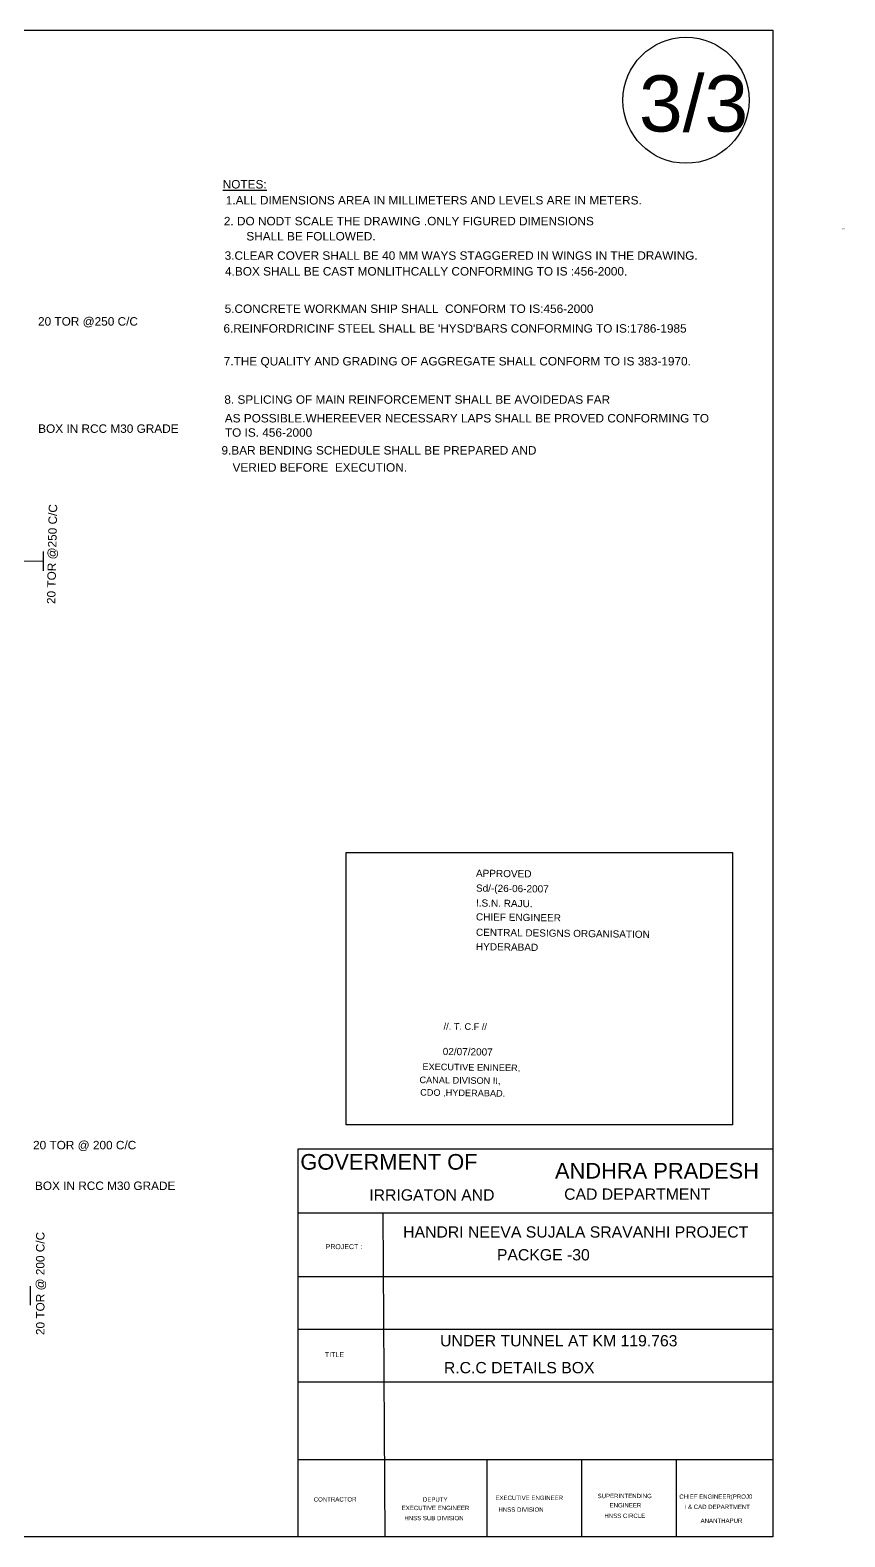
# Model space of a CAD drawing. Header units: inches. Extents: x -13849 to 398635, y 67945 to 292683.
# Drawn here: x 392793 to 398635, y 281879 to 292683 of the extents above; entities that cross this region are included whole.
import ezdxf

# ---------------------------------------------------------------- set-up
doc = ezdxf.new("R2010")
doc.units = ezdxf.units.IN
doc.header["$MEASUREMENT"] = 0
doc.layers.add('DRAWING', color=7, linetype='Continuous')
doc.layers.add('TEXT', color=7, linetype='Continuous')
doc.styles.get("Standard").update_dxf_attribs({"font": 'arial.ttf'})

msp = doc.modelspace()

# ---------------------------------------------------------------- linework, layer by layer
at = {"layer": 'DRAWING'}
for points in [[(395060.2, 286785.6), (397829.5, 286785.6), (397829.5, 284832.4), (395060.2, 284832.4)], [(394714.1, 284660.8), (398117.4, 284660.8), (398117.4, 281878.7), (394714.1, 281878.7)]]:
    msp.add_lwpolyline(points, close=True, dxfattribs=at)
for points in [[(394714.1, 284201.5), (398117.4, 284201.5)], [(395337.8, 281878.7), (395323.4, 284201.5)], [(394714.1, 283744.5), (398117.4, 283744.5)], [(394714.1, 283366.8), (398117.4, 283366.8)], [(398117.4, 282986.9), (394714.1, 282986.9)], [(398117.4, 282432), (394714.1, 282432)], [(396068, 282432), (396068, 281878.7)], [(396746.7, 282432), (396746.7, 281878.7)], [(397428.2, 281878.7), (397428.2, 282432)]]:
    msp.add_lwpolyline(points, dxfattribs=at)
at = {"layer": 'TEXT'}
msp.add_lwpolyline([(382672.5, 292682.7), (398117.4, 292682.7), (398117.4, 281878.7), (382672.5, 281878.7)], close=True, dxfattribs=at)
for points in [[(392887, 288943.6), (392887, 288806.2)], [(392449.2, 288876.3), (392889.7, 288875.2)], [(392793.6, 283677.1), (392793.6, 283539.7)]]:
    msp.add_lwpolyline(points, dxfattribs=at)
msp.add_circle((397495.5, 292179.7), 452, dxfattribs=at)

# ---------------------------------------------------------------- texts
at = {"layer": 'DRAWING'}
for s, height, p in [('APPROVED', 51.31, (395989.6, 286611.9)), ('Sd/-(26-06-2007', 51.31, (395989.6, 286505.3)), ('I.S.N. RAJU.', 51.31, (395989.6, 286398.6)), ('CHIEF ENGINEER', 51.31, (395989.6, 286299.1)), ('CENTRAL DESIGNS ORGANISATION', 51.31, (395989.6, 286188.9)), ('HYDERABAD', 51.31, (395989.6, 286085.8)), (' //. T. C.F //', 47.043, (395739.3, 285517)), ('02/07/2007', 51.31, (395751.3, 285333.9)), ('EXECUTIVE ENINEER,', 47.043, (395605.9, 285226.8)), ('CANAL DIVISON II,', 47.043, (395584.5, 285132.3)), ('CDO ,HYDERABAD.', 47.043, (395589.7, 285042.7))]:
    msp.add_text(s, height=height, rotation=359.27989, dxfattribs=at).set_placement(p)
for s, height, p in [('GOVERMENT OF  ', 112.161, (394730.5, 284511.6)), ('ANDHRA PRADESH ', 112.161, (396556.4, 284447.6)), ('IRRIGATON AND ', 80.9, (395224.8, 284289.9)), ('CAD DEPARTMENT ', 80.9, (396622.1, 284295.8)), ('HANDRI NEEVA SUJALA SRAVANHI PROJECT ', 80.9, (395468.1, 284024.6)), ('PROJECT :', 35.92, (394912.1, 283941.7)), ('PACKGE -30', 80.9, (396140.1, 283861)), ('UNDER TUNNEL AT KM 119.763', 80.9, (395732.8, 283244.6)), ('TITLE ', 35.92, (394906.8, 283167.9)), ('R.C.C DETAILS BOX', 80.9, (395759.8, 283051.7)), ('CONTRACTOR', 31.1, (394826.6, 282131.9)), ('EXECUTIVE ENGINEER ', 31.105, (395457, 282070.4)), ('DEPUTY ', 31.1, (395609.8, 282131.1)), ('EXECUTIVE ENGINEER ', 31.105, (396129.2, 282143)), ('SUPERINTENDING ', 31.105, (396861.9, 282156.3)), ('ENGINEER ', 31.1, (396947.9, 282089.6)), ('CHIEF ENGINEER(PROJ0', 31.105, (397447.5, 282151.7)), ('I & CAD DEPARTMENT ', 31.105, (397486, 282078.3)), ('HNSS SUB DIVISION ', 31.105, (395476.3, 281997.8)), ('HNSS DIVISION ', 31.105, (396151.4, 282058.5)), ('HNSS CIRCLE', 31.105, (396910.9, 282014.1)), ('ANANTHAPUR', 31.1, (397600.4, 281979.2))]:
    msp.add_text(s, height=height, dxfattribs=at).set_placement(p)
at = {"layer": 'DRAWING', "insert": (398613, 291258.5), "char_height": 0.3074, "attachment_point": 1}
msp.add_mtext_dynamic_manual_height_columns("{\\fCalibri|b1|i0|c0|p34;\\H0.91667x;\\C0;2.FIGURED DIMENSIONS SHALL BE CONSIDERED INSTEAD OF SCALED DIMENSIONS.\\P3.15 THICK EXPANSION JOINTS WITH 300 WIDE PVC WATER STOPPER FIELLED WITH MASTIC FILLER SHALL BE PROVED AT THE PROVED AT THE JUCTION OF BOX WITH WING AS SHOWN IN  THE DRAWING.\\P4.BACK FILLING SHALL BE DONE SIMULTANEOUSLY WITH RISING OF THE WALLS WITH SOIL OF VALUE NOT LESSTHAN 28''\\P5.WEEP HOLES OF SIZE  100 MM DIA WITH INVERTED FILTERS ON THE REAT SIDE SHALL BE PROVIDED AT 1000 C/C  BOTH WAYS STAGGERED IN WINGS AND RETURN WALLS.\\P7.PRECAST MORTAR BLOCKS OF THE SAME STRENGTH AS CONCRETE SHALL BE USED UNDER THE REINFORCEMENT DULY SECURED TO IT BY WIRE IMPLANTED IN THE BLOCKED TO ENSURE  THE REQUIED COVER.\\P8.11.12.COARSE AND FINE AGGREGATES SHALL CONFORM TO  IS:383-1976.}", width=21.571, gutter_width=1.54, heights=[14.6], dxfattribs=at)
at = {"layer": 'TEXT'}
for s, height, p in [('3/3', 402.83, (397159, 291955.4)), ('%%UNOTES:', 60.61, (394174.1, 291547.2)), ('1.ALL DIMENSIONS AREA IN MILLIMETERS AND LEVELS ARE IN METERS. ', 60.605, (394196.2, 291432.6)), ('2. DO NODT SCALE THE DRAWING .ONLY FIGURED DIMENSIONS', 60.605, (394182.1, 291282.9)), ('SHALL BE FOLLOWED.', 60.605, (394343.4, 291174.4)), ('3.CLEAR COVER SHALL BE 40 MM WAYS STAGGERED IN WINGS IN THE DRAWING. ', 60.605, (394187.9, 291036)), ('4.BOX SHALL BE CAST MONLITHCALLY CONFORMING TO IS :456-2000. ', 60.605, (394190.8, 290923)), ('20 TOR @250 C/C', 60.605, (392849.9, 290563.9)), ('5.CONCRETE WORKMAN SHIP SHALL  CONFORM TO IS:456-2000 ', 60.605, (394187.9, 290654.7)), ("6.REINFORDRICINF STEEL SHALL BE 'HYSD'BARS CONFORMING TO IS:1786-1985 ", 60.605, (394179.5, 290513.5)), ('7.THE QUALITY AND GRADING OF AGGREGATE SHALL CONFORM TO IS 383-1970.', 60.605, (394181.6, 290278.2)), ('8. SPLICING OF MAIN REINFORCEMENT SHALL BE AVOIDEDAS FAR', 60.605, (394185.7, 290003.5)), ('AS POSSIBLE.WHEREEVER NECESSARY LAPS SHALL BE PROVED CONFORMING TO', 60.605, (394188.9, 289869.6)), ('BOX IN RCC M30 GRADE ', 60.605, (392851.1, 289795)), ('TO IS. 456-2000', 60.605, (394189.8, 289767.1)), ('9.BAR BENDING SCHEDULE SHALL BE PREPARED AND ', 60.605, (394165.3, 289639.2)), ('VERIED BEFORE  EXECUTION. ', 60.605, (394244.5, 289516.7)), ('20 TOR @ 200 C/C', 60.605, (392814.1, 284657.4)), ('BOX IN RCC M30 GRADE', 60.605, (392828, 284365.8))]:
    msp.add_text(s, height=height, dxfattribs=at).set_placement(p)
for s, rotation, p in [('20 TOR @250 C/C', 88.91624, (392973.9, 288567.1)), ('20 TOR @ 200 C/C', 90, (392896.2, 283325.7))]:
    msp.add_text(s, height=60.605, rotation=rotation, dxfattribs=at).set_placement(p)

doc.saveas('drawing.dxf')
